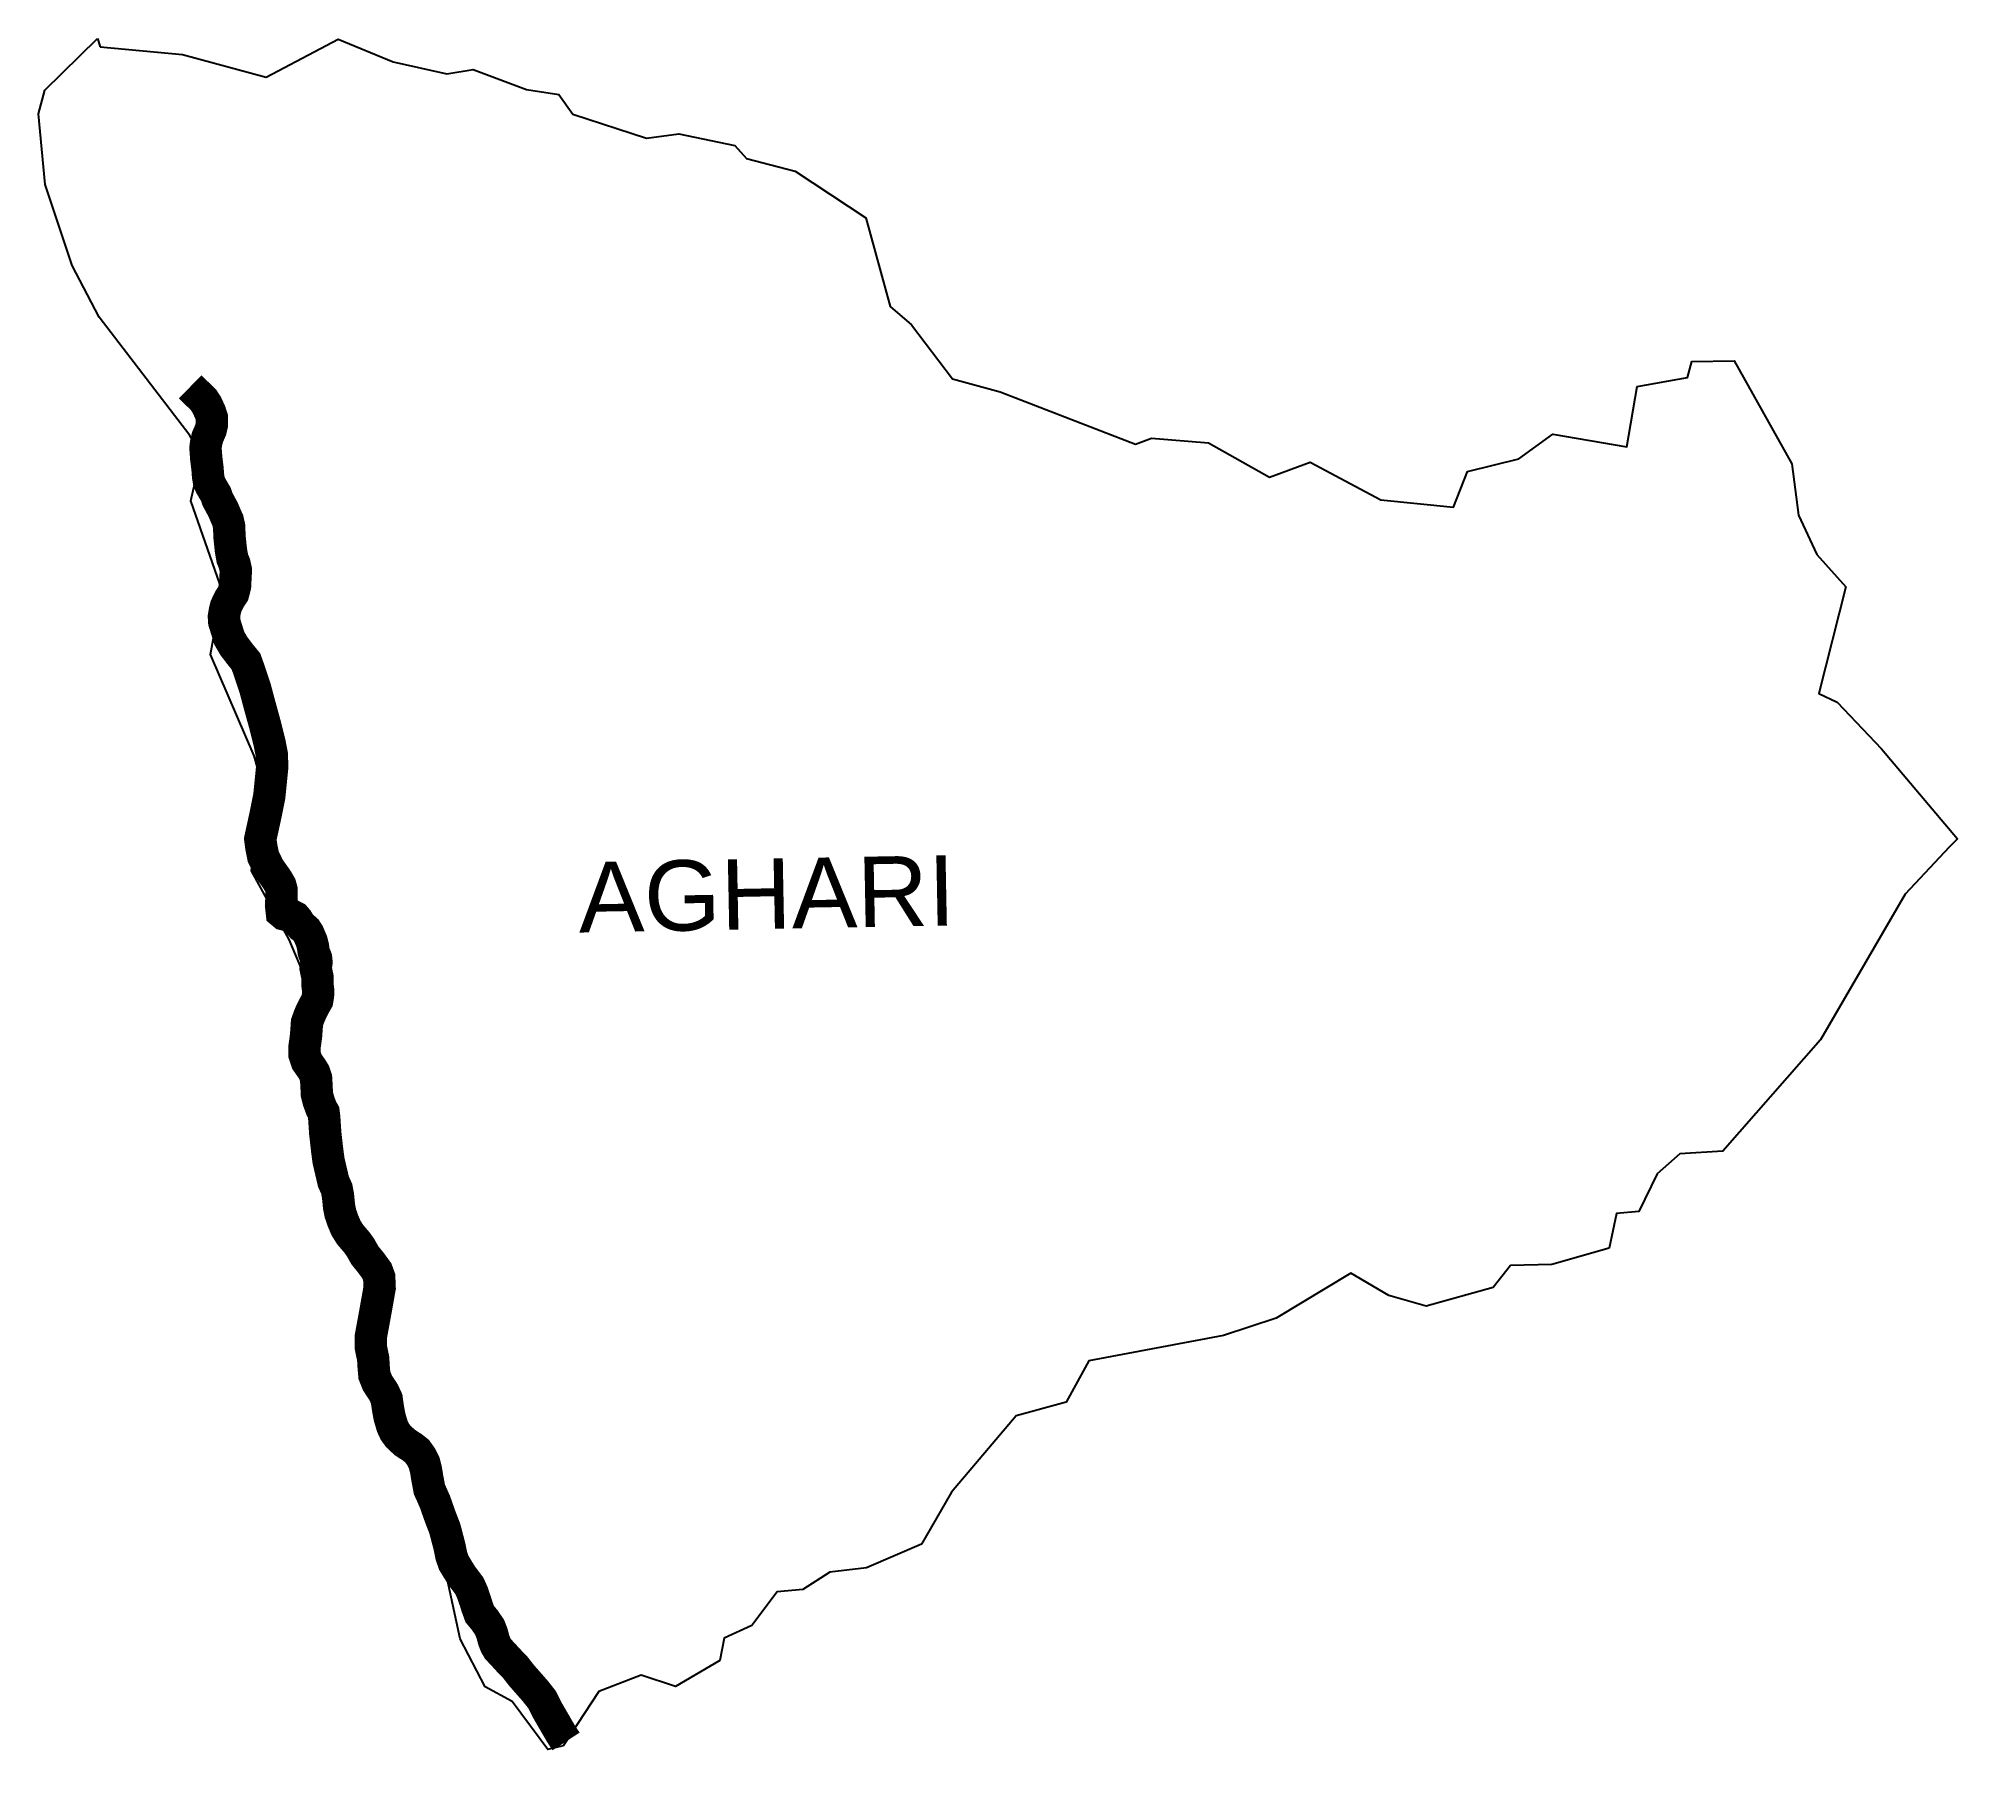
# Model space of a CAD drawing. Header units: metres. Extents: x 301741 to 304707, y 1947961 to 1950619.
import ezdxf

# ---------------------------------------------------------------- set-up
doc = ezdxf.new("R2010")
doc.units = ezdxf.units.M
for name, color, linetype in [('NATURALLY PROTECTED', 3, 'Continuous'), ('village', 3, 'Continuous'), ('VILLAGE NAME', 250, 'Continuous')]:
    doc.layers.add(name, color=color, linetype=linetype)
doc.styles.get("Standard").update_dxf_attribs({"font": 'calibri.ttf'})

msp = doc.modelspace()

# ---------------------------------------------------------------- linework, layer by layer
at = {"layer": 'NATURALLY PROTECTED', "color": 116, "true_color": 0x136734, "const_width": 50, "flags": 128}
msp.add_lwpolyline([(301975.2, 1950080.2), (301983.6, 1950072), (301995.7, 1950060.4), (302000.8, 1950052.6), (302006.1, 1950041), (302008.8, 1950032.8), (302008.9, 1950022), (302006.9, 1950013.6), (302001.9, 1950002.1), (301999.9, 1949993.5), (301999.7, 1949992.4), (301998.9, 1949985.7), (302000.1, 1949969.5), (302002.1, 1949953.4), (302002.9, 1949942.1), (302004.4, 1949933.2), (302007.5, 1949926.7), (302014.9, 1949914.1), (302017.4, 1949906.6), (302026.5, 1949889.8), (302030.5, 1949880.1), (302033.4, 1949873.7), (302035.5, 1949864.3), (302036, 1949848.9), (302038.3, 1949827), (302040.5, 1949814.6), (302043.8, 1949806.5), (302045.9, 1949797), (302045.2, 1949783.7), (302044.6, 1949772.1), (302041.6, 1949760.4), (302036.5, 1949752.9), (302030.6, 1949740.8), (302028.8, 1949733.7), (302027.4, 1949725.1), (302027.9, 1949716.8), (302033.2, 1949699.8), (302035.9, 1949691.2), (302042.9, 1949679.3), (302052.8, 1949666.3), (302061.4, 1949655.8), (302065.3, 1949645), (302075.7, 1949613.9), (302082, 1949590.2), (302091.5, 1949555.7), (302097.8, 1949530.5), (302101.3, 1949512.4), (302102.1, 1949493), (302097.6, 1949447.9), (302092.2, 1949420.6), (302086.6, 1949394.9), (302083.6, 1949381.2), (302085.2, 1949368.8), (302088.1, 1949354.2), (302096.6, 1949336.6), (302109.4, 1949318.5), (302114.5, 1949309.7), (302116.2, 1949303.6), (302116.5, 1949291.7), (302115.7, 1949279), (302117, 1949267.4), (302120.1, 1949264.8), (302124.9, 1949263.6), (302131.3, 1949263.3), (302137.4, 1949260.1), (302141, 1949255.9), (302144.7, 1949249.7), (302147.9, 1949245.8), (302150.4, 1949244), (302154.4, 1949240.4), (302157.9, 1949235), (302163, 1949223), (302165.1, 1949214.5), (302166.2, 1949206.6), (302167.3, 1949203.5), (302169.9, 1949196.8), (302170.5, 1949190.8), (302169.2, 1949181), (302170.2, 1949176.3), (302171.8, 1949168.6), (302171.9, 1949161.8), (302172.2, 1949154.2), (302173.2, 1949145.8), (302172.8, 1949138.9), (302171.6, 1949131.6), (302166.3, 1949122.3), (302162.1, 1949113.8), (302158.8, 1949105.8), (302155.8, 1949097.4), (302154.4, 1949077.1), (302151.9, 1949059.1), (302152, 1949047.7), (302155.5, 1949037.2), (302163.2, 1949026.1), (302167.1, 1949019.7), (302169.8, 1949011.7), (302170.5, 1948999.9), (302171.1, 1948986.6), (302173.5, 1948976.8), (302178.1, 1948964.3), (302181.4, 1948958.7), (302182.4, 1948950.7), (302184, 1948926.6), (302186.9, 1948900.6), (302189.1, 1948883.9), (302196.7, 1948851.4), (302201.7, 1948840.4), (302203.7, 1948829.8), (302205.4, 1948812.4), (302207.5, 1948802.1), (302211.5, 1948790.6), (302216.1, 1948779.8), (302222.6, 1948769.4), (302232.7, 1948757.7), (302238.5, 1948749.6), (302245.5, 1948737.2), (302254.6, 1948726.1), (302263.9, 1948713.3), (302267.4, 1948703.7), (302268.1, 1948687.3), (302262.6, 1948656.3), (302258.1, 1948631.6), (302254.3, 1948610.8), (302254.6, 1948594.7), (302258.1, 1948577.7), (302258.9, 1948563.9), (302260, 1948551.9), (302264.7, 1948540.3), (302274.2, 1948525.7), (302278.9, 1948515.6), (302280.8, 1948502), (302283.4, 1948487.7), (302287.6, 1948473.4), (302291.5, 1948465), (302296.8, 1948457.7), (302306.8, 1948448.3), (302318.5, 1948440.7), (302326, 1948434.8), (302332.7, 1948425.3), (302336.9, 1948416.7), (302339.7, 1948405.9), (302341.8, 1948392.8), (302345, 1948375.7), (302349.8, 1948365), (302353.7, 1948356.1), (302356.5, 1948348.1), (302361.4, 1948334.2), (302368.9, 1948314.7), (302376.1, 1948287.1), (302378.8, 1948273.5), (302382.7, 1948262.1), (302394.8, 1948242.3), (302406.7, 1948226.6), (302411.5, 1948215.9), (302416.4, 1948201.6), (302418.8, 1948193.7), (302422.8, 1948182.8), (302430.2, 1948174), (302438.1, 1948162.4), (302441.8, 1948152.9), (302444.5, 1948142.6), (302447.5, 1948134.9), (302451, 1948128.9), (302458.3, 1948121.1), (302467, 1948111.6), (302477.3, 1948101), (302487, 1948088.5), (302508.5, 1948064), (302518.8, 1948051), (302527.9, 1948033.2), (302548.3, 1947998), (302556.2, 1947985.9)], dxfattribs=at)
at = {"layer": 'village', "flags": 128}
msp.add_lwpolyline([(301832, 1950619), (301836.3, 1950605.7)], dxfattribs=at)
at = {"layer": 'village', "color": 3, "true_color": 0x00ff00}
for points in [[(304520.8, 1949592.7, 0), (304589.5, 1949520.8, 0), (304706.9, 1949381.2, 0), (304694.1, 1949368.5, 0), (304625.7, 1949295.9, 0), (304495.2, 1949070.5, 0), (304344.3, 1948898.6, 0), (304277.7, 1948894.2, 0), (304242.7, 1948863.6, 0), (304214.2, 1948805.2, 0), (304179.8, 1948802.1, 0), (304168.6, 1948748.5, 0), (304080, 1948723.4, 0), (304016.1, 1948721.7, 0), (303989, 1948687.9, 0), (303885.6, 1948659, 0), (303827.8, 1948675.3, 0), (303769.3, 1948710, 0), (303653.5, 1948640.1, 0), (303572.5, 1948613.5, 0), (303364.1, 1948574.6, 0), (303329, 1948510.4, 0), (303251.9, 1948489.5, 0), (303152.1, 1948371.5, 0), (303105.4, 1948291.1, 0), (303020.7, 1948254.6, 0), (302964.1, 1948247.6, 0), (302922, 1948220.7, 0), (302882.6, 1948217.1, 0), (302843.1, 1948165.4, 0), (302800.7, 1948145.5, 0), (302793.7, 1948111.3, 0), (302725.1, 1948071, 0), (302672.5, 1948088.2, 0), (302607.1, 1948063.3, 0), (302551.6, 1947979, 0), (302527.9, 1947973.3, 0), (302472.9, 1948047.5, 0), (302431, 1948070.6, 0), (302392.4, 1948144.8, 0), (302344.8, 1948366.6, 0), (302267.5, 1948490.3, 0), (302262.8, 1948654.8, 0), (302243.4, 1948726.9, 0), (302197.6, 1948773.9, 0), (302179.4, 1948864.5, 0), (302188.5, 1948884.9, 0), (302160.1, 1948991, 0), (302152.9, 1949048.5, 0), (302169, 1949129.6, 0), (302128.3, 1949225.9, 0), (302070.2, 1949332.2, 0), (302085.5, 1949469.7, 0), (302074.2, 1949509.9, 0), (302006.8, 1949666.6, 0), (302024.8, 1949765.6, 0), (301976.3, 1949903.9, 0), (301992.4, 1949974.5, 0), (301974.7, 1950005, 0), (301834.4, 1950187.8, 0), (301792.8, 1950267.7, 0), (301751.3, 1950393.2, 0), (301740.6, 1950502.2, 0), (301750.6, 1950539.1, 0), (301832, 1950619, 0)], [(301836.3, 1950605.7, 0), (301963.4, 1950594.1, 0), (302092.8, 1950558.8, 0), (302203.9, 1950617.9, 0), (302289.2, 1950582.8, 0), (302372, 1950564.4, 0), (302412.8, 1950571, 0), (302495.1, 1950539.9, 0), (302545.2, 1950532.3, 0), (302566.6, 1950501.7, 0), (302680.5, 1950464.6, 0), (302730.5, 1950471.4, 0), (302817.2, 1950453.4, 0), (302835.2, 1950433.1, 0), (302910.1, 1950413.7, 0), (303019.4, 1950341.5, 0), (303056.9, 1950204.5, 0), (303090, 1950176.3, 0), (303153.7, 1950092.5, 0), (303227.2, 1950072.4, 0), (303436.1, 1949991.6, 0), (303460.9, 1950001, 0), (303549.1, 1949993.8, 0), (303643.4, 1949940.4, 0), (303706.1, 1949963.8, 0), (303815.4, 1949905.3, 0), (303927.9, 1949894.1, 0), (303949.5, 1949949.6, 0), (304028.7, 1949969, 0), (304081.5, 1950007.2, 0), (304195.8, 1949987.7, 0), (304211.8, 1950080.8, 0), (304289.4, 1950094.8, 0), (304296, 1950119.5, 0), (304361.6, 1950120.3, 0), (304450.7, 1949961, 0), (304460.9, 1949881.8, 0), (304489.6, 1949821, 0), (304534.1, 1949770.8, 0), (304492.6, 1949606.1, 0), (304520.8, 1949592.7, 0)]]:
    msp.add_polyline3d(points, dxfattribs=at)

# ---------------------------------------------------------------- texts
at = {"layer": 'VILLAGE NAME', "insert": (302574.4, 1949345.2), "char_height": 108.748, "attachment_point": 1, "rotation": 1.1028}
msp.add_mtext_dynamic_manual_height_columns('{\\fArial|b0|i0|c0|p34;AGHARI}', width=1571.314, gutter_width=543.7, heights=[0], dxfattribs=at)

doc.saveas('drawing.dxf')
